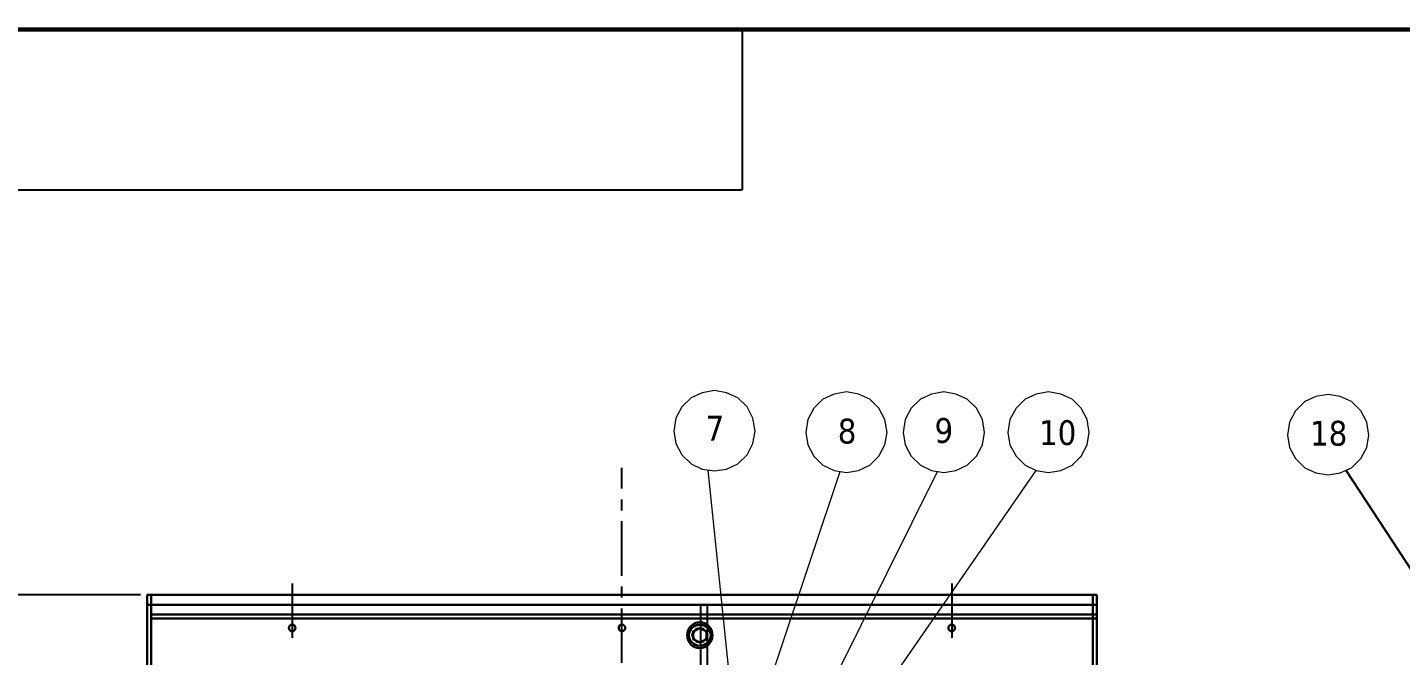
# Model space of a CAD drawing. Header units: millimetres. Extents: x 70841 to 133731, y -170061 to -164340.
# Drawn here: x 108429 to 110511, y -165647 to -164695 of the extents above; entities that cross this region are included whole.
import ezdxf

# ---------------------------------------------------------------- set-up
doc = ezdxf.new("R2010")
doc.units = ezdxf.units.MM
doc.header["$LTSCALE"] = 13
doc.linetypes.add('CENTERX2', pattern=[101.6, 63.5, -12.7, 12.7, -12.7])
for name, color, linetype in [('1', 4, 'Continuous'), ('2', 3, 'Continuous'), ('粗实线', 4, 'Continuous')]:
    doc.layers.add(name, color=color, linetype=linetype)
doc.layers.add('标注、文本', color=3, linetype='Continuous', lineweight=25)
doc.layers.add('铁心', color=3, linetype='Continuous', lineweight=0)
doc.styles.get("Standard").update_dxf_attribs({"font": 'gbenor.shx', "bigfont": 'gbcbig.shx'})
doc.styles.add('Tahoma$001', font='tahoma.ttf', dxfattribs={"height": 2.159784})
doc.dimstyles.new('1-15', dxfattribs={"dimscale": 20, "dimtxt": 3.5, "dimasz": 2, "dimexe": 1.5, "dimexo": 0.5, "dimgap": 0.5, "dimtad": 1, "dimtoh": 1, "dimdec": 1, "dimdsep": 46, "dimtxsty": 'Standard', "dimcen": 2.5, "dimclrd": 3, "dimclre": 3, "dimclrt": 3, "dimadec": 0, "dimazin": 2, "dimtfac": 1, "dimtdec": 1, "dimtmove": 0, "dimatfit": 2, "dimfxl": 1, "dimarcsym": 0})

# ---------------------------------------------------------------- blocks, each defined once
blk = doc.blocks.new('A$C3970166B')
at = {"layer": '标注、文本', "color": 4, "lineweight": 30}
for points in [[(20.3, 13.5), (18.6, 16.9), (16.1, 19.5), (12.7, 20.3), (9.3, 19.5), (6.8, 16.9), (5.1, 13.5), (6.8, 9.3), (9.3, 6.8), (12.7, 5.9), (16.1, 6.8), (18.6, 9.3)], [(19.5, 16.9), (12.7, 20.3), (5.9, 16.9), (5.9, 9.3), (12.7, 5.9), (19.5, 9.3)]]:
    blk.add_lwpolyline(points, close=True, dxfattribs=at)
for major_axis, ratio in [((0, 13.1), 0.967742), ((-11, 0), 0.961538)]:
    blk.add_ellipse((12.7, 13.1), major_axis=major_axis, ratio=ratio, start_param=0, end_param=6.283185, dxfattribs=at)
blk = doc.blocks.new('*D1499')
at = {"layer": 'Defpoints', "color": 0, "transparency": 16777216}
for p in [(108320.1, -165555), (108610.8, -165555), (108610.8, -167205)]:
    blk.add_point(p, dxfattribs=at)
at = {"layer": '标注、文本', "color": 3, "lineweight": -2, "transparency": 16777216}
for p, q in [((108600.8, -165555), (108290.1, -165555)), ((108320.1, -167165), (108320.1, -165595)), ((108600.8, -167205), (108290.1, -167205))]:
    blk.add_line(p, q, dxfattribs=at)
at = {"layer": '标注、文本', "color": 3, "transparency": 16777216}
for points in [[(108313.4, -165595), (108326.7, -165595), (108320.1, -165555)], [(108313.4, -167165), (108326.7, -167165), (108320.1, -167205)]]:
    blk.add_solid(points, dxfattribs=at)
at = {"layer": '标注、文本', "color": 3, "transparency": 16777216, "insert": (108275.1, -166380), "char_height": 70, "attachment_point": 5, "rotation": 90}
blk.add_mtext('1650', dxfattribs=at)

msp = doc.modelspace()

# ---------------------------------------------------------------- linework, layer by layer
at = {"layer": '1', "color": 1, "linetype": 'CENTERX2', "lineweight": -3, "ltscale": 0.1}
for p, q in [((109330.829, -167375.129), (109330.829, -165362.152)), ((108830.829, -165537.537), (108830.829, -165636.536)), ((108830.829, -165537.537), (108830.829, -165636.536)), ((109830.829, -165537.537), (109830.829, -165636.536)), ((109830.829, -165537.537), (109830.829, -165636.536))]:
    msp.add_line(p, q, dxfattribs=at)
at = {"layer": '1', "const_width": 6.541}
msp.add_lwpolyline([(107868.588, -169855.834), (115044.588, -169855.834), (115044.588, -164698.084), (107868.588, -164698.084), (107868.588, -169855.834)], dxfattribs=at)
at = {"layer": '2'}
for p in [(109513.088, -164698.084), (107868.588, -164941.021)]:
    msp.add_line(p, (109513.088, -164941.021), dxfattribs=at)
at = {"layer": '标注、文本'}
for p, q in [((110428.719, -165366.18), (110857.953, -166021.903)), ((109449.829, -165570.95), (109449.829, -167098.978)), ((109459.829, -165570.95), (109459.829, -167098.978))]:
    msp.add_line(p, q, dxfattribs=at)
at = {"layer": '标注、文本', "color": 4, "lineweight": 30}
for points in [[(109460.346, -165615.527), (109457.806, -165610.447), (109453.996, -165606.637), (109448.916, -165605.367), (109443.836, -165606.637), (109440.026, -165610.447), (109437.486, -165615.527), (109440.026, -165621.877), (109443.836, -165625.687), (109448.916, -165626.957), (109453.996, -165625.687), (109457.806, -165621.877)], [(109459.076, -165610.447), (109448.916, -165605.367), (109438.756, -165610.447), (109438.756, -165621.877), (109448.916, -165626.957), (109459.076, -165621.877)]]:
    msp.add_lwpolyline(points, close=True, dxfattribs=at)
for major_axis, ratio in [((0, 19.685), 0.967742), ((-16.51, 0), 0.961538)]:
    msp.add_ellipse((109448.916, -165616.162), major_axis=major_axis, ratio=ratio, start_param=0, end_param=6.283185, dxfattribs=at)
at = {"layer": '粗实线', "lineweight": 30}
for p, q in [((108610.829, -167104.978), (108610.829, -165554.95)), ((110050.829, -165554.95), (108610.829, -165554.95)), ((108610.829, -165584.95), (108610.829, -165554.95)), ((108610.829, -165584.95), (108610.829, -165554.95)), ((108616.829, -167098.978), (108616.829, -165554.95)), ((110044.829, -167098.978), (110044.829, -165554.95)), ((110050.829, -167104.978), (110050.829, -165554.95)), ((110050.829, -165584.95), (110050.829, -165554.95)), ((110050.829, -165569.95), (108610.829, -165569.95)), ((108616.829, -165584.95), (110050.829, -165584.95)), ((108616.829, -165590.95), (110050.829, -165590.95))]:
    msp.add_line(p, q, dxfattribs=at)
for centre in [(108830.829, -165605.142), (109330.829, -165605.142), (109830.829, -165605.142)]:
    msp.add_circle(centre, 5, dxfattribs=at)
at = {"layer": '铁心'}
for points in [[(109532.818, -165306.948), (109529.505, -165287.07), (109520.47, -165269.902), (109506.615, -165256.047), (109489.447, -165248.518), (109471.075, -165245.205), (109452.401, -165248.518), (109435.535, -165256.047), (109421.68, -165269.902), (109412.343, -165287.07), (109409.331, -165306.948), (109412.343, -165325.622), (109421.68, -165342.488), (109435.535, -165356.343), (109452.401, -165364.174), (109471.075, -165367.186), (109489.447, -165364.174), (109506.615, -165356.343), (109520.47, -165342.488), (109529.505, -165325.622)], [(109732.949, -165309.051), (109729.636, -165289.172), (109720.6, -165272.005), (109706.746, -165258.15), (109689.578, -165250.62), (109671.206, -165247.307), (109652.532, -165250.62), (109635.665, -165258.15), (109621.811, -165272.005), (109612.474, -165289.172), (109609.462, -165309.051), (109612.474, -165327.724), (109621.811, -165344.591), (109635.665, -165358.445), (109652.532, -165366.276), (109671.206, -165369.288), (109689.578, -165366.276), (109706.746, -165358.445), (109720.6, -165344.591), (109729.636, -165327.724)], [(109880.621, -165309.051), (109877.308, -165289.172), (109868.273, -165272.005), (109854.418, -165258.15), (109837.25, -165250.62), (109818.878, -165247.307), (109800.204, -165250.62), (109783.338, -165258.15), (109769.483, -165272.005), (109760.146, -165289.172), (109757.134, -165309.051), (109760.146, -165327.724), (109769.483, -165344.591), (109783.338, -165358.445), (109800.204, -165366.276), (109818.878, -165369.288), (109837.25, -165366.276), (109854.418, -165358.445), (109868.273, -165344.591), (109877.308, -165327.724)], [(110039.509, -165309.051), (110036.196, -165289.172), (110027.16, -165272.005), (110013.306, -165258.15), (109996.138, -165250.62), (109977.766, -165247.307), (109959.092, -165250.62), (109942.225, -165258.15), (109928.371, -165272.005), (109919.034, -165289.172), (109916.022, -165309.051), (109919.034, -165327.724), (109928.371, -165344.591), (109942.225, -165358.445), (109959.092, -165366.276), (109977.766, -165369.288), (109996.138, -165366.276), (110013.306, -165358.445), (110027.16, -165344.591), (110036.196, -165327.724)], [(110463.506, -165312.869), (110460.193, -165292.991), (110451.158, -165275.823), (110437.303, -165261.969), (110420.135, -165254.439), (110401.763, -165251.126), (110383.089, -165254.439), (110366.223, -165261.969), (110352.368, -165275.823), (110343.031, -165292.991), (110340.019, -165312.869), (110343.031, -165331.543), (110352.368, -165348.41), (110366.223, -165362.264), (110383.089, -165370.095), (110401.763, -165373.107), (110420.135, -165370.095), (110437.303, -165362.264), (110451.158, -165348.41), (110460.193, -165331.543)]]:
    msp.add_lwpolyline(points, close=True, dxfattribs=at)
for points in [[(109527.536, -166006.292), (109461.738, -165365.68), (109461.738, -165365.68)], [(109530.826, -165759.087), (109661.869, -165367.782), (109661.869, -165367.782)], [(109616.664, -165755.784), (109809.541, -165367.782), (109809.541, -165367.782)], [(109694.431, -165748.648), (109959.092, -165366.276), (109959.092, -165366.276)]]:
    msp.add_lwpolyline(points, dxfattribs=at)

# ---------------------------------------------------------------- block references
at = {"layer": '标注、文本', "xscale": 1.5, "yscale": 1.5, "zscale": 1.5}
msp.add_blockref('A$C3970166B', (109429.866, -165635.847), dxfattribs=at)

# ---------------------------------------------------------------- texts
at = {"layer": '铁心', "style": 'Tahoma$001'}
for s, height, p in [('7', 37.589, (109457.762, -165321.069)), ('9', 37.589, (109804.849, -165324.556)), ('8', 37.589, (109658.146, -165325.485)), ('10', 37.5893, (109963.378, -165327.778)), ('18', 37.5893, (110374.3, -165328.77))]:
    msp.add_text(s, height=height, dxfattribs=at).set_placement(p)

# ---------------------------------------------------------------- dimensions: what is measured, and where the dimension line sits
at = {"layer": '标注、文本'}
dim = msp.add_linear_dim(base=(108320.077, -165554.95), p1=(108610.829, -167204.978), p2=(108610.829, -165554.95), angle=90, dimstyle='1-15', dxfattribs=at)
dim.commit()
dim.dimension.update_dxf_attribs({"geometry": '*D1499', "text_midpoint": (108275.077, -166379.964)})

doc.saveas('drawing.dxf')
